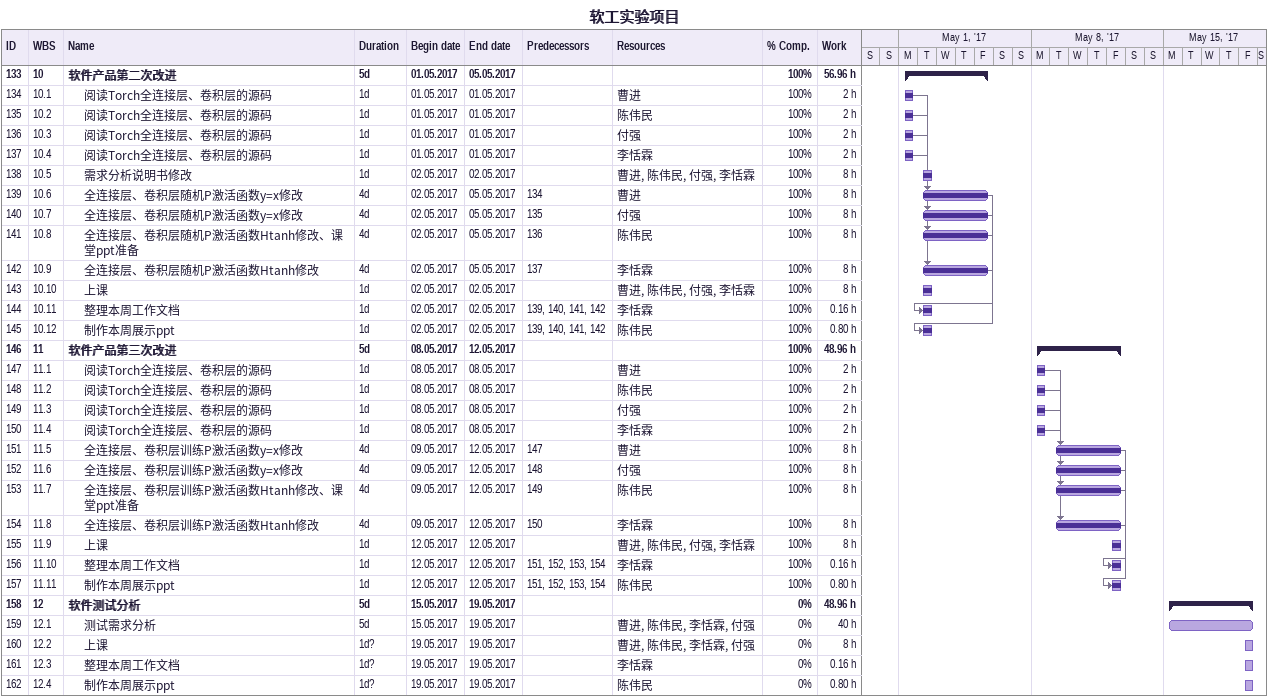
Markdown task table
软工实验项目

| ID | WBS | Task | Duration | Start | Finish | Predecessors | Resources | % complete | Work (h) |
|---|---|---|---|---|---|---|---|---|---|
| 133 | 10 | **软件产品第二次改进** | 5d | 2017-05-01 | 2017-05-05 |  |  | 100 | 56.96 |
| 134 | 10.1 | 阅读Torch全连接层、卷积层的源码 | 1d | 2017-05-01 | 2017-05-01 |  | 曹进 | 100 | 2 |
| 135 | 10.2 | 阅读Torch全连接层、卷积层的源码 | 1d | 2017-05-01 | 2017-05-01 |  | 陈伟民 | 100 | 2 |
| 136 | 10.3 | 阅读Torch全连接层、卷积层的源码 | 1d | 2017-05-01 | 2017-05-01 |  | 付强 | 100 | 2 |
| 137 | 10.4 | 阅读Torch全连接层、卷积层的源码 | 1d | 2017-05-01 | 2017-05-01 |  | 李恬霖 | 100 | 2 |
| 138 | 10.5 | 需求分析说明书修改 | 1d | 2017-05-02 | 2017-05-02 |  | 曹进, 陈伟民, 付强, 李恬霖 | 100 | 8 |
| 139 | 10.6 | 全连接层、卷积层随机P激活函数y=x修改 | 4d | 2017-05-02 | 2017-05-05 | 134 | 曹进 | 100 | 8 |
| 140 | 10.7 | 全连接层、卷积层随机P激活函数y=x修改 | 4d | 2017-05-02 | 2017-05-05 | 135 | 付强 | 100 | 8 |
| 141 | 10.8 | 全连接层、卷积层随机P激活函数Htanh修改、课堂ppt准备 | 4d | 2017-05-02 | 2017-05-05 | 136 | 陈伟民 | 100 | 8 |
| 142 | 10.9 | 全连接层、卷积层随机P激活函数Htanh修改 | 4d | 2017-05-02 | 2017-05-05 | 137 | 李恬霖 | 100 | 8 |
| 143 | 10.10 | 上课 | 1d | 2017-05-02 | 2017-05-02 |  | 曹进, 陈伟民, 付强, 李恬霖 | 100 | 8 |
| 144 | 10.11 | 整理本周工作文档 | 1d | 2017-05-02 | 2017-05-02 | 139, 140, 141, 142 | 李恬霖 | 100 | 0.16 |
| 145 | 10.12 | 制作本周展示ppt | 1d | 2017-05-02 | 2017-05-02 | 139, 140, 141, 142 | 陈伟民 | 100 | 0.80 |
| 146 | 11 | **软件产品第三次改进** | 5d | 2017-05-08 | 2017-05-12 |  |  | 100 | 48.96 |
| 147 | 11.1 | 阅读Torch全连接层、卷积层的源码 | 1d | 2017-05-08 | 2017-05-08 |  | 曹进 | 100 | 2 |
| 148 | 11.2 | 阅读Torch全连接层、卷积层的源码 | 1d | 2017-05-08 | 2017-05-08 |  | 陈伟民 | 100 | 2 |
| 149 | 11.3 | 阅读Torch全连接层、卷积层的源码 | 1d | 2017-05-08 | 2017-05-08 |  | 付强 | 100 | 2 |
| 150 | 11.4 | 阅读Torch全连接层、卷积层的源码 | 1d | 2017-05-08 | 2017-05-08 |  | 李恬霖 | 100 | 2 |
| 151 | 11.5 | 全连接层、卷积层训练P激活函数y=x修改 | 4d | 2017-05-09 | 2017-05-12 | 147 | 曹进 | 100 | 8 |
| 152 | 11.6 | 全连接层、卷积层训练P激活函数y=x修改 | 4d | 2017-05-09 | 2017-05-12 | 148 | 付强 | 100 | 8 |
| 153 | 11.7 | 全连接层、卷积层训练P激活函数Htanh修改、课堂ppt准备 | 4d | 2017-05-09 | 2017-05-12 | 149 | 陈伟民 | 100 | 8 |
| 154 | 11.8 | 全连接层、卷积层训练P激活函数Htanh修改 | 4d | 2017-05-09 | 2017-05-12 | 150 | 李恬霖 | 100 | 8 |
| 155 | 11.9 | 上课 | 1d | 2017-05-12 | 2017-05-12 |  | 曹进, 陈伟民, 付强, 李恬霖 | 100 | 8 |
| 156 | 11.10 | 整理本周工作文档 | 1d | 2017-05-12 | 2017-05-12 | 151, 152, 153, 154 | 李恬霖 | 100 | 0.16 |
| 157 | 11.11 | 制作本周展示ppt | 1d | 2017-05-12 | 2017-05-12 | 151, 152, 153, 154 | 陈伟民 | 100 | 0.80 |
| 158 | 12 | **软件测试分析** | 5d | 2017-05-15 | 2017-05-19 |  |  | 0 | 48.96 |
| 159 | 12.1 | 测试需求分析 | 5d | 2017-05-15 | 2017-05-19 |  | 曹进, 陈伟民, 李恬霖, 付强 | 0 | 40 |
| 160 | 12.2 | 上课 | 1d? | 2017-05-19 | 2017-05-19 |  | 曹进, 陈伟民, 李恬霖, 付强 | 0 | 8 |
| 161 | 12.3 | 整理本周工作文档 | 1d? | 2017-05-19 | 2017-05-19 |  | 李恬霖 | 0 | 0.16 |
| 162 | 12.4 | 制作本周展示ppt | 1d? | 2017-05-19 | 2017-05-19 |  | 陈伟民 | 0 | 0.80 |
